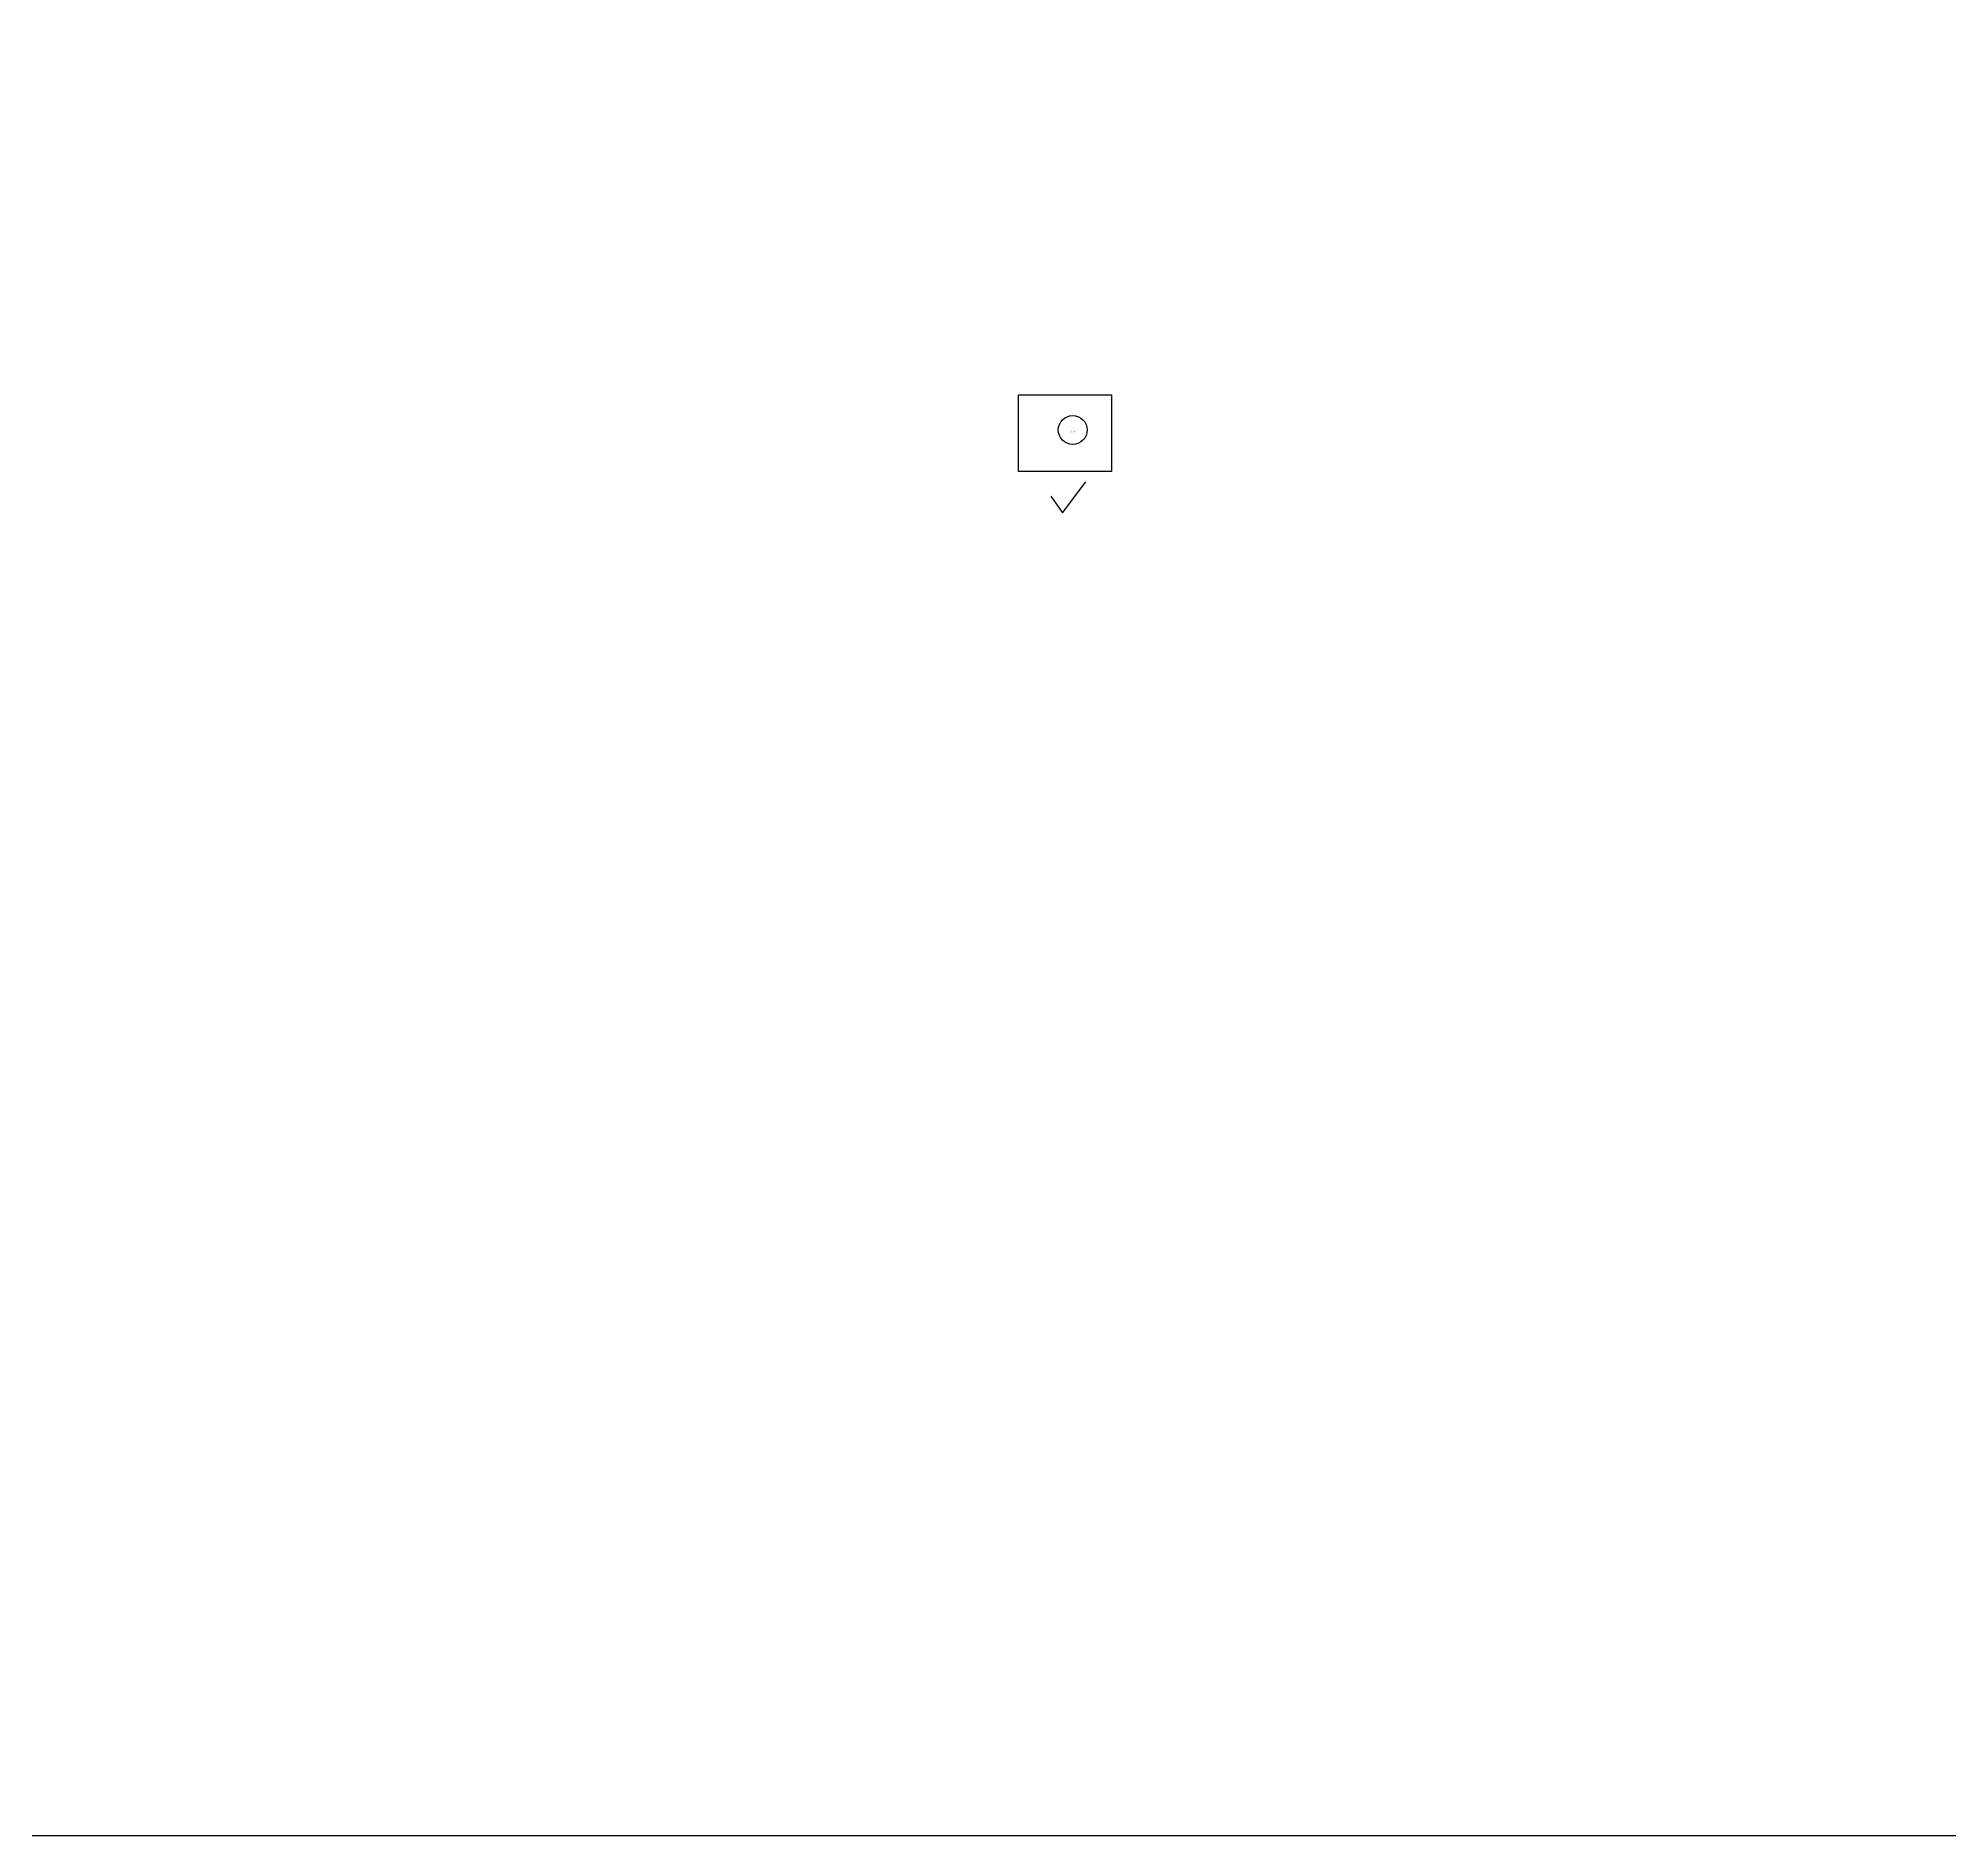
# Model space of a CAD drawing. Header units: millimetres. Extents: x -46397 to 283259, y -8690 to 23983.
# Drawn here: x 164134 to 170873, y -8690 to -2351 of the extents above; entities that cross this region are included whole.
import ezdxf

# ---------------------------------------------------------------- set-up
doc = ezdxf.new("R2010")
doc.units = ezdxf.units.MM
doc.styles.get("Standard").update_dxf_attribs({"font": 'isocp.shx', "width": 0.8})

msp = doc.modelspace()

# ---------------------------------------------------------------- linework, layer by layer
for p, q in [((167704.28, -3965.66), (167745.42, -4025.05)), ((167745.42, -4025.05), (167827.71, -3915.41))]:
    msp.add_line(p, q)
for points in [[(-5297.58, 11840.68), (283258.8, 11840.68), (283258.8, -8689.89), (-5297.58, -8689.89)], [(167589.44, -3608.65), (167917.61, -3608.65), (167917.61, -3878.56), (167589.44, -3878.56)]]:
    msp.add_lwpolyline(points, close=True)
msp.add_circle((167781, -3732.69), 51)

# ---------------------------------------------------------------- texts
at = {"color": 3, "insert": (167767.68, -3727.51, -0.75), "char_height": 3, "attachment_point": 1}
msp.add_mtext_dynamic_manual_height_columns("\\A1;\\pxqc;P17\\PSS400-6mm\\PSC:4/1-Q'ty:01", width=25.23, gutter_width=9.38, heights=[0], dxfattribs=at)

doc.saveas('drawing.dxf')
